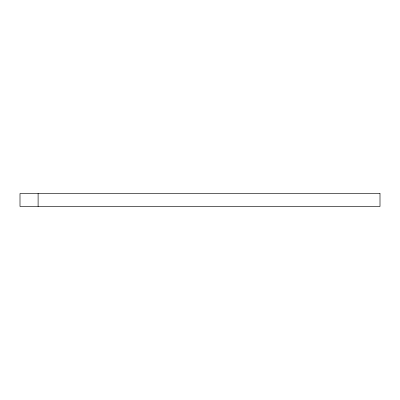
<?xml version="1.0" encoding="UTF-8"?>
<svg xmlns="http://www.w3.org/2000/svg" width="400" height="400" viewBox="0 0 400 400"><rect width="100%" height="100%" fill="white"/><g stroke="black" fill="none" stroke-linecap="round" stroke-linejoin="round"><path stroke-width="0.6" d="M38.105 193.52L38.105 206.48M380 193.52L20 193.52L20 206.48L380 206.48L380 193.52"/></g></svg>
